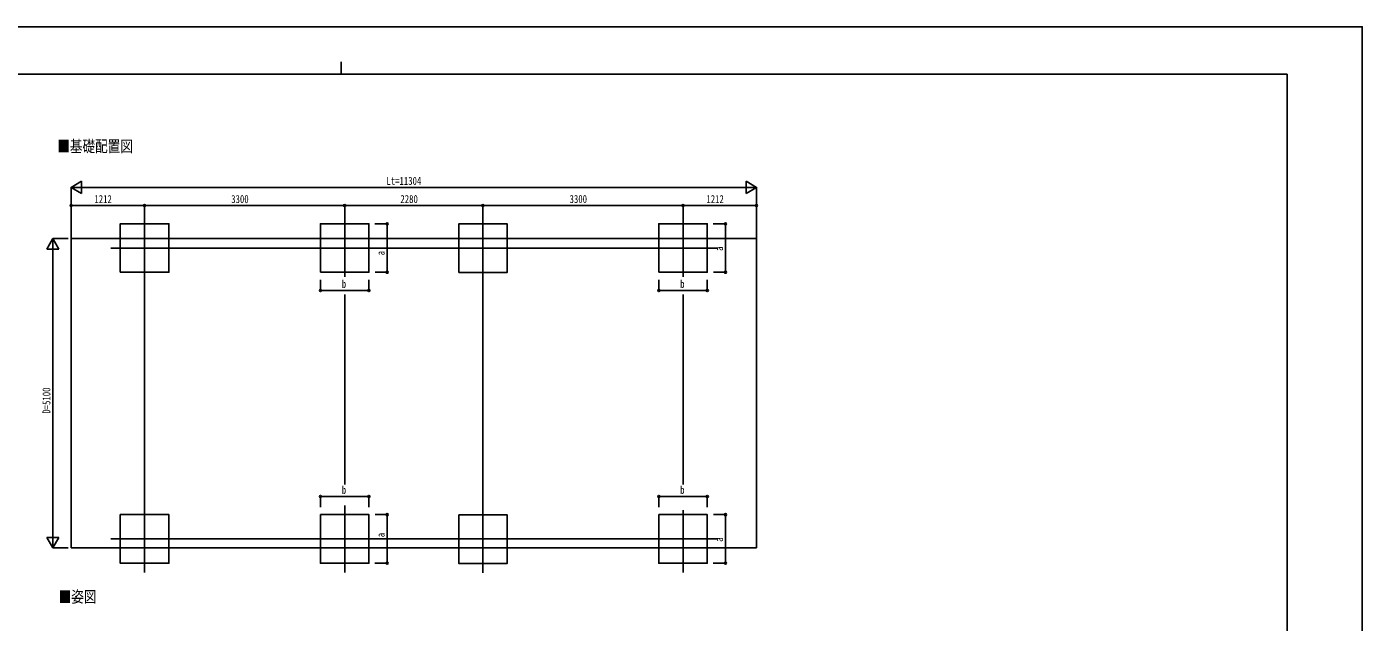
# Model space of a CAD drawing. Units: millimetres, scale not verified. Extents: x -16820 to 16820, y -11880 to 11880.
# Drawn here: x -5205 to 16820, y 2062 to 11880 of the extents above; entities that cross this region are included whole.
import ezdxf
from ezdxf.enums import TextEntityAlignment as Align

# ---------------------------------------------------------------- set-up
doc = ezdxf.new("R2010")
doc.units = ezdxf.units.MM
doc.header["$LTSCALE"] = 40
for name, color, linetype in [('0-2_USER1', 3, 'Continuous'), ('0-3_YKK_12', 2, 'Continuous'), ('0-5_YKK_A1', 4, 'Continuous'), ('0-6_YKK_D', 6, 'Continuous'), ('0-7_YKK_ZWAK', 7, 'Continuous')]:
    doc.layers.add(name, color=color, linetype=linetype)
doc.styles.add('ＭＳ ゴシック', font='')
doc.styles.get('ＭＳ ゴシック').set_extended_font_data('MS Gothic')

msp = doc.modelspace()

# ---------------------------------------------------------------- linework, layer by layer
at = {"layer": '0-3_YKK_12'}
for p, q in [((-3261.39, 8788.08), (-3261.39, 7681.42)), ((38.61, 8788.08), (38.61, 7756.42)), ((2318.61, 8785.14), (2318.61, 7678.49)), ((5618.61, 8788.08), (5618.61, 7756.42)), ((-3820.06, 8231.82), (6192.85, 8231.82)), ((-3261.39, 2879.64), (-3261.39, 3986.3)), ((38.61, 2879.64), (38.61, 3986.3)), ((2318.61, 2876.71), (2318.61, 3983.36)), ((5618.61, 2879.64), (5618.61, 3911.3)), ((-3820.06, 3435.9), (6192.85, 3435.9))]:
    msp.add_line(p, q, dxfattribs=at)
at = {"layer": '0-5_YKK_A1'}
for p, q in [((-4473.49, 8386.67), (6830.61, 8386.67)), ((-4473.49, 8386.67), (-4473.49, 3286.67)), ((6830.61, 8386.67), (6830.61, 3286.67)), ((6830.61, 3286.67), (-4473.49, 3286.67))]:
    msp.add_line(p, q, dxfattribs=at)
for points in [[(-3661.19, 7831.82), (-2861.19, 7831.82), (-2861.19, 8631.82), (-3661.19, 8631.82)], [(-361.19, 7831.82), (438.81, 7831.82), (438.81, 8631.82), (-361.19, 8631.82)], [(1918.81, 7828.88), (2718.81, 7828.88), (2718.81, 8628.88), (1918.81, 8628.88)], [(5218.81, 7831.82), (6018.81, 7831.82), (6018.81, 8631.82), (5218.81, 8631.82)], [(-3661.19, 3835.9), (-2861.19, 3835.9), (-2861.19, 3035.9), (-3661.19, 3035.9)], [(-361.19, 3835.9), (438.81, 3835.9), (438.81, 3035.9), (-361.19, 3035.9)], [(1918.81, 3832.97), (2718.81, 3832.97), (2718.81, 3032.97), (1918.81, 3032.97)], [(5218.81, 3835.9), (6018.81, 3835.9), (6018.81, 3035.9), (5218.81, 3035.9)]]:
    msp.add_lwpolyline(points, close=True, dxfattribs=at)
at = {"layer": '0-6_YKK_D'}
for p, q in [((-4473.49, 9231.82), (-4300.29, 9331.82)), ((-4300.29, 9131.82), (-4300.29, 9331.82)), ((6830.61, 9231.82), (6657.4, 9331.82)), ((6657.4, 9331.82), (6657.4, 9131.82)), ((-4473.49, 8387.67), (-4473.49, 9232.82)), ((-4473.49, 9231.82), (-4300.29, 9131.82)), ((-4473.49, 9231.82), (-4127.08, 9231.82)), ((-4273.49, 9231.82), (6630.61, 9231.82)), ((6830.61, 9231.82), (6484.2, 9231.82)), ((6830.61, 9231.82), (6657.4, 9131.82)), ((6830.61, 8387.67), (6830.61, 9232.82)), ((-4473.49, 8681.82), (-4473.49, 8932.82)), ((-3261.39, 8931.82), (-4473.49, 8931.82)), ((-3261.39, 8681.82), (-3261.39, 8932.82)), ((-3261.39, 8681.82), (-3261.39, 8932.82)), ((-3261.39, 8931.82), (38.61, 8931.82)), ((38.61, 8681.82), (38.61, 8932.82)), ((38.61, 8681.82), (38.61, 8932.82)), ((38.61, 8931.82), (2318.61, 8931.82)), ((2318.61, 8681.82), (2318.61, 8932.82)), ((2318.61, 8681.82), (2318.61, 8932.82)), ((2318.61, 8931.82), (5618.61, 8931.82)), ((5618.61, 8681.82), (5618.61, 8932.82)), ((5618.61, 8681.82), (5618.61, 8932.82)), ((5618.61, 8931.82), (6830.61, 8931.82)), ((6830.61, 8681.82), (6830.61, 8932.82)), ((534.54, 8631.82), (739.81, 8631.82)), ((738.81, 7831.82), (738.81, 8631.82)), ((6114.54, 8631.82), (6319.81, 8631.82)), ((6318.81, 7831.82), (6318.81, 8631.82)), ((-4773.49, 8386.67), (-4873.49, 8213.46)), ((-4523.59, 8386.67), (-4774.49, 8386.67)), ((-4773.49, 8386.67), (-4673.49, 8213.46)), ((-4773.49, 8386.67), (-4773.49, 8040.26)), ((-4873.49, 8213.46), (-4673.49, 8213.46)), ((-4773.49, 3486.67), (-4773.49, 8186.67)), ((-361.19, 7709.73), (-361.19, 7530.82)), ((539.63, 7831.82), (739.81, 7831.82)), ((5218.81, 7709.73), (5218.81, 7530.82)), ((6119.63, 7831.82), (6319.81, 7831.82)), ((-3261.39, 7680.92), (-3261.39, 3986.8)), ((-361.19, 7531.82), (438.81, 7531.82)), ((438.81, 7707.8), (438.81, 7530.82)), ((2318.61, 7677.99), (2318.61, 3983.86)), ((5218.81, 7531.82), (6018.81, 7531.82)), ((6018.81, 7707.8), (6018.81, 7530.82)), ((38.61, 7463.19), (38.61, 4334.06)), ((5618.61, 7463.19), (5618.61, 4334.06)), ((-361.19, 3957.99), (-361.19, 4136.9)), ((-361.19, 4135.9), (438.81, 4135.9)), ((438.81, 3959.92), (438.81, 4136.9)), ((5218.81, 3957.99), (5218.81, 4136.9)), ((5218.81, 4135.9), (6018.81, 4135.9)), ((6018.81, 3959.92), (6018.81, 4136.9)), ((539.63, 3835.9), (739.81, 3835.9)), ((738.81, 3835.9), (738.81, 3035.9)), ((6119.63, 3835.9), (6319.81, 3835.9)), ((6318.81, 3835.9), (6318.81, 3035.9)), ((-4773.49, 3286.67), (-4773.49, 3633.08)), ((-4773.49, 3286.67), (-4873.49, 3459.87)), ((-4673.49, 3459.87), (-4873.49, 3459.87)), ((-4773.49, 3286.67), (-4673.49, 3459.87)), ((-4523.59, 3286.67), (-4774.49, 3286.67)), ((534.54, 3035.9), (739.81, 3035.9)), ((6114.54, 3035.9), (6319.81, 3035.9))]:
    msp.add_line(p, q, dxfattribs=at)
for centre in [(-4473.49, 8931.82), (-3261.39, 8931.82), (-3261.39, 8931.82), (38.61, 8931.82), (38.61, 8931.82), (2318.61, 8931.82), (2318.61, 8931.82), (5618.61, 8931.82), (5618.61, 8931.82), (6830.61, 8931.82), (738.81, 8631.82), (6318.81, 8631.82), (738.81, 7831.82), (6318.81, 7831.82), (-361.19, 7531.82), (438.81, 7531.82), (5218.81, 7531.82), (6018.81, 7531.82), (-361.19, 4135.9), (438.81, 4135.9), (5218.81, 4135.9), (6018.81, 4135.9), (738.81, 3835.9), (6318.81, 3835.9), (738.81, 3035.9), (6318.81, 3035.9)]:
    msp.add_circle(centre, 17, dxfattribs=at)
at = {"layer": '0-7_YKK_ZWAK'}
for p, q in [((-19.92, 11300), (-19.92, 11100)), ((15580.08, 11100), (-15619.92, 11100)), ((15580.08, 11100), (15580.08, -10100))]:
    msp.add_line(p, q, dxfattribs=at)
msp.add_lwpolyline([(-16820, -11880), (16820, -11880), (16820, 11880), (-16820, 11880)], close=True, dxfattribs=at)

# ---------------------------------------------------------------- texts
at = {"layer": '0-2_USER1', "style": 'ＭＳ ゴシック', "width": 0.8}
for s, p in [('■基礎配置図', (-4701.01, 9757.25)), ('■姿図', (-4678.92, 2329.74))]:
    msp.add_text(s, height=190.6, dxfattribs=at).set_placement(p, align=Align.BOTTOM_LEFT)
at = {"layer": '0-6_YKK_D', "style": 'ＭＳ ゴシック', "width": 0.8}
for s, p in [('Lt=11304', (727.36, 9232.82)), ('1212', (-4088.24, 8933.48)), ('3300', (-1832.19, 8933.48)), ('2280', (957.81, 8934.04)), ('3300', (3747.81, 8934.04)), ('1212', (6003.81, 8933.48)), ('b', (-9.19, 7533.48)), ('b', (5570.81, 7533.48)), ('b', (-9.19, 4137.57)), ('b', (5570.81, 4137.57))]:
    msp.add_text(s, height=132, dxfattribs=at).set_placement(p, align=Align.BOTTOM_LEFT)
for s, p in [('a', (737.14, 8111.71)), ('a', (6317.14, 8183.82)), ('D=5100', (-4774.49, 5500.67)), ('a', (737.14, 3463.67)), ('a', (6317.14, 3387.9))]:
    msp.add_text(s, height=132, rotation=90, dxfattribs=at).set_placement(p, align=Align.BOTTOM_LEFT)

doc.saveas('drawing.dxf')
